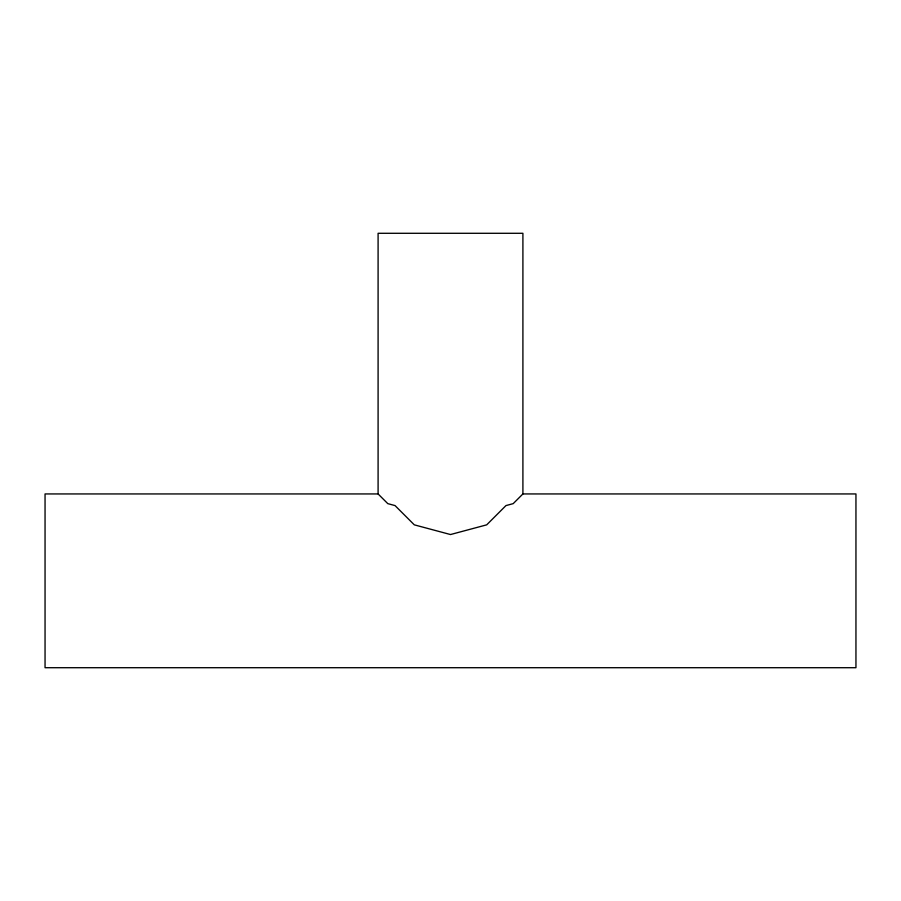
<?xml version="1.0" encoding="UTF-8"?>
<svg xmlns="http://www.w3.org/2000/svg" width="901" height="901" viewBox="0 0 901 901"><rect width="100%" height="100%" fill="white"/><g stroke="black" fill="none" stroke-linecap="round" stroke-linejoin="round"><path stroke-width="1.35" d="M522.907 493.939L513.198 503.636L505.957 505.585L486.698 524.844L450.5 534.541L414.302 524.844L395.043 505.585L387.802 503.636L378.093 493.939L45.05 493.939L45.05 667.709L855.95 667.709L855.95 493.939L522.907 493.939L522.907 233.291L378.093 233.291L378.093 493.939"/></g></svg>
